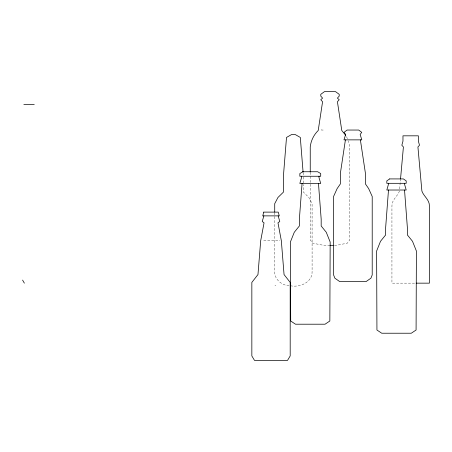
<?xml version="1.0" encoding="UTF-8"?>
<svg xmlns="http://www.w3.org/2000/svg" width="452" height="452" viewBox="0 0 452 452"><rect width="100%" height="100%" fill="white"/><g stroke="black" fill="none" stroke-linecap="round" stroke-linejoin="round"><path stroke-width="0.34" stroke-dasharray="2.26 1.69" d="M399.449 191.032C397.766 196.241 391.72 199.722 391.935 205.993L391.935 283.155L415.518 283.155M399.641 188.93L400.455 179.834M323.169 130.046L321.378 130.046L321.378 128.453M263.719 240.746L279.952 240.746M330 245.323L323.677 245.323L312.722 243.204L310.241 239.95L310.241 172.975M334.469 245.323L336.316 245.323L347.272 243.204L349.752 239.95L349.752 146.889L348.379 140.866M274.963 285.76L275.889 285.76M289.071 285.76C281.862 285.393 274.324 279.359 274.72 271.629L274.72 212.779M290.342 285.76C299.648 287.687 312.4 282.523 312.095 271.629L312.095 203.671L308.869 197.49L303.365 192.083L303.365 184.501M346.469 136.634L347.825 139.419M303.139 172.766L303.309 174.845M303.365 176.913L303.365 183.811"/><path stroke-width="0.68" d="M302.072 183.439L299.365 219.197L299.365 225.983L294.28 232.272L290.376 242.023L290.704 320.999L295.489 324.208L325.056 324.208L329.841 320.999L330.169 242.023L326.265 232.272L321.18 225.983L321.18 219.197L318.474 183.439M388.494 190.021L385.601 228.215L385.601 235L380.516 241.289L376.618 251.041L376.94 330.017L381.731 333.226L411.292 333.226L416.083 330.017L416.405 251.041L412.506 241.289L407.416 235L407.416 228.215L404.529 190.021M400.517 179.139L403.41 146.957L401.834 145.245L402.969 141.126L402.969 135.826L418.366 135.826L418.366 141.126L419.501 145.245L417.925 146.957L421.885 191.032C423.569 196.241 429.615 199.722 429.4 205.993L429.4 283.155L416.162 283.155M345.413 139.866L340.367 173.325L340.367 183.924L337.141 188.591L333.582 196.467L333.582 274.935L334.892 278.212L339.695 281.568L366.097 281.568L370.9 278.212L372.211 274.935L372.211 196.467L368.646 188.591L365.425 183.924L365.425 173.325L360.38 139.866M263.849 215.875L262.25 221.508L264.047 222.836L260.691 240.746L257.973 274.567L251.843 282.398L251.843 355.939L254.516 360.408L287.517 360.408L290.19 355.939L290.19 282.398L284.054 274.567L281.336 240.746L277.986 222.836L279.777 221.508L278.178 215.875M388.737 183.314L386.822 190.021L406.201 190.021L404.286 183.314M23.843 104.593L34.256 104.593M330 245.323L333.158 245.323M345.678 135.306L341.78 130.504L337.418 101.734L339.215 99.728L337.418 98.118L339.215 96.106L339.215 94.344L335.469 91.592L324.53 91.592L320.779 94.344L320.779 96.106L322.575 98.118L320.779 99.728L322.575 101.734L318.214 130.504C313.778 134.837 310.914 140.725 310.241 146.889L310.241 172.268M22.6 280.087L24.357 283.155M303.083 172.071L300.309 137.448L295.224 134.543L291.591 134.543L286.506 137.448L283.455 175.534L283.455 192.083L277.946 197.49L274.72 203.671L274.72 212.078M319.005 176.257L319.005 177.647L320.705 183.439L299.84 183.439L301.541 177.647L301.541 176.257M263.77 212.112L262.736 215.875L279.296 215.875L278.262 212.112L263.77 212.112M345.639 134.442L343.983 139.866L361.809 139.866L360.154 134.442L361.747 132.38L358.73 130.046L347.063 130.046L344.045 132.38L345.639 134.442M389.63 178.919L386.822 180.896L386.822 183.314L406.201 183.314L406.201 180.896L403.387 178.919L389.63 178.919M302.868 171.743L299.84 173.557L299.84 176.257L320.705 176.257L320.705 173.557L317.677 171.743L302.868 171.743"/></g></svg>
